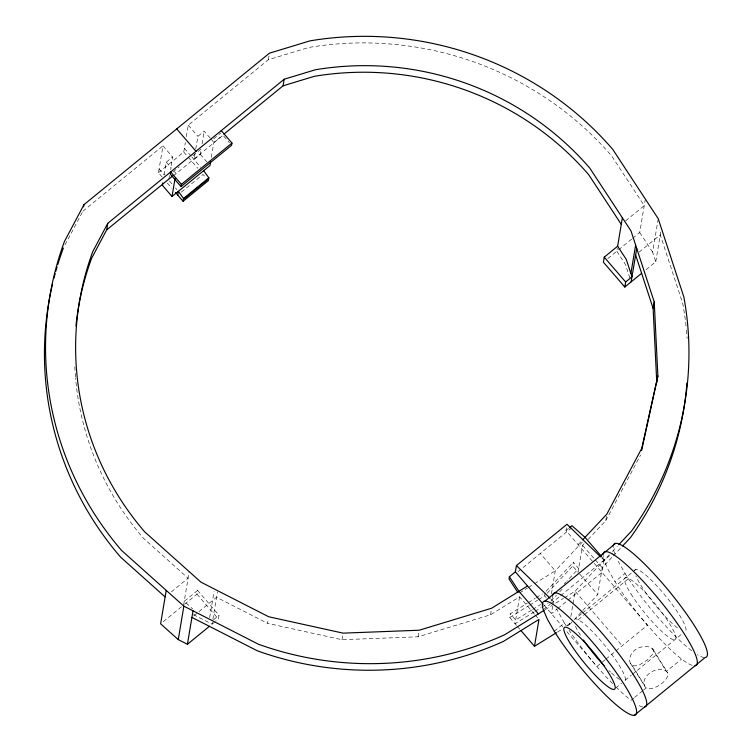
<?xml version="1.0" encoding="UTF-8"?>
<svg xmlns="http://www.w3.org/2000/svg" width="753" height="753" viewBox="0 0 753 753"><rect width="100%" height="100%" fill="white"/><g stroke="black" fill="none" stroke-linecap="round" stroke-linejoin="round"><path stroke-width="0.56" stroke-dasharray="3.77 2.82" d="M162.168 177.002L158.469 172.701L162.968 145.818L172.597 156.991L170.47 169.726M164.145 174.894L166.272 162.159L172.597 156.991M168.917 178.988L169.5 175.515M158.469 172.701L183.76 152.05L185.351 142.524M186.32 136.735L188.259 125.158L268.341 59.751L308.918 47.43A321.936 313.436 9.5 0 1 611.7 156.012L644.239 205.625L624.811 221.486M194.989 153.697L194.02 159.485L200.336 154.327L201.117 149.696M195.761 149.075L197.888 136.34L204.214 131.173L210.143 138.053M202.086 143.908L204.214 131.173M211.329 157.396L213.852 142.355L222.05 135.653M268.341 59.751L269.442 53.181M183.591 605.083L189.182 571.621M184.476 604.348L196.975 594.145L197.597 590.418L219.001 615.257L218.379 618.994L215.669 621.206M209.682 617.648L214.087 591.359M193.719 614.137L195.404 615.653L212.054 624.152L212.365 622.289M212.873 619.267L217.476 591.792M534.498 614.194L519.542 596.837L490.532 614.796L418.028 636.803L341.984 639.711L267.588 623.333L268.322 618.947M341.984 639.711L342.897 634.242M418.028 636.803L418.941 631.325M490.532 614.796L491.267 610.419M516.539 625.461L509.687 617.516L510.318 613.78L527.316 603.257M519.542 596.837L515.043 623.729L534.046 611.963M538.696 599.557L544.692 595.849L545.163 593.044M551.441 593.74L555.272 570.84L582.257 542.122M552.711 605.939L551.412 613.686L556.834 609.262M552.89 604.828L553.446 601.515A72.956 12.669 50.8 0 1 552.551 595.397M615.869 650.987L647.486 625.159L565.955 530.554L566.482 527.411M607.859 258.552L616.782 251.257L617.291 248.236M547.092 593.289L572.694 566.049L573.325 562.322L578.671 568.524L566.67 581.297M584.149 543.675L582.549 545.379L578.05 572.261L572.694 566.049M567.498 625.865L569.494 624.623L570.077 621.169M570.849 616.547L575.094 591.171L609.243 554.81M632.68 238.277L639.739 232.508L645.161 200.147M588.149 539.421L605.751 520.69L606.485 516.304M646.093 269.649L655.769 261.743L652.625 252.151L658.037 219.848M582.831 610.429L597.731 594.569L602.231 567.677L612.434 556.825M655.769 261.743L661.181 229.383M64.993 244.923L82.341 212.252M605.751 520.69L640.615 455M578.125 544.683L581.194 541.416M546.123 591.265L573.325 562.322M564.27 583.848L565.87 582.144M550.848 601.205L556.448 595.246M559.648 591.839L562.049 589.288M612.434 551.412L617.215 546.32M613.215 555.987L621.056 547.638M569.494 624.623L573.419 620.453M574.2 619.615L582.05 611.267M82.886 211.226L162.968 145.818M173.021 171.957L179.346 166.79M192.89 155.73L202.83 147.607M213.673 138.759L220.893 132.857M173.359 175.92L223.039 135.342M181.351 192.109L203.028 174.404L206.087 177.953M171.308 591.896L188.09 578.191L143.559 538.376A291.835 284.126 9.5 0 1 75.573 378.222M197.597 590.418L184.212 601.346L192.655 608.895M163.279 621.667L181.821 606.523M618.552 249.817L631.795 239.002M193.681 615.954L198.077 612.358M198.961 611.643L216.553 597.27L267.588 623.333M639.146 252.104L660.268 234.861L682.726 303.468A321.936 313.436 9.5 0 1 686.35 328.976M213.588 619.681L219.001 615.257M212.054 624.152L214.765 621.94M565.955 530.554L568.515 528.455M517.951 571.696L571.574 527.9M543.327 609.779L550.076 604.264M550.923 603.577L559.771 596.348M560.674 595.614L612.462 553.314M557.738 608.528L601.995 572.374L604.028 560.194A72.956 12.669 50.8 0 1 603.144 554.086M554.293 631.287L564.402 623.023L556.589 608.838M692.148 665.341A72.956 12.669 50.8 0 1 614.994 581.702L625.103 573.447L618.194 561.352M566.793 625.818L571.009 622.373M581.551 613.77L575.226 618.938A39.796 6.909 50.8 0 1 607.756 649.105A39.796 6.909 50.8 0 1 624.077 681.164L631.306 675.253M582.455 613.036L635.927 569.353M578.153 619.747L583.575 615.323M584.479 614.589L628.736 578.436M605.035 659.835L596.903 666.48L565.814 630.402M605.939 659.101L614.966 651.721M615.653 688.044L621.554 683.225M632.209 674.519L682.256 633.65M633.697 698.125L631.014 700.309A72.956 12.669 50.8 0 1 616.801 687.771M634.581 697.391L642.62 690.83M643.514 690.096L646.187 687.913A13.441 6.382 -33.8 0 0 653.152 688.12A13.196 6.269 -33.8 0 0 667.469 676.429A13.441 6.382 -33.8 0 0 666.424 671.384L652.164 648.54A13.441 9.168 -29.8 0 0 644.144 646.639C637.433 646.94 630.91 651.401 629.837 658.32A13.441 9.168 -29.8 0 0 631.936 665.068L646.187 687.913A13.441 9.168 -29.8 0 1 644.088 681.164A13.196 8.998 -29.8 0 1 658.395 669.483A13.441 9.168 -29.8 0 1 666.424 671.384L681.597 658.988M519.57 592.94L527.505 588.027M528.493 587.415L533.453 584.347M534.442 583.735L555.272 570.84L540.287 553.455M528.314 602.635L535.317 598.306M536.315 597.684L542.32 593.966M509.687 617.516L528.691 605.751M529.688 605.13L537.689 600.179M531.665 610.09L515.664 619.992L510.318 613.78M532.672 609.469L540.673 604.518M535.044 611.342L541.049 607.624M542.047 607.012L548.043 603.294M545.078 609.742L551.836 605.563M555.714 603.162L563.47 598.362M564.439 597.769L575.094 591.171L622.194 645.82M557.493 632.049L561.493 629.574M601.506 557.747L604.028 560.194L608.076 569.616L614.994 581.702M550.923 599.059L553.446 601.515L554.349 603.605M582.549 545.379L594.663 559.102M595.416 559.959L602.231 567.677M579.565 573.974L597.731 594.569M602.221 557.305L604.461 559.903M223.754 136.171L229.458 142.788M210.887 138.91L213.852 142.355M188.259 125.158L197.888 136.34M200.336 154.327L207.009 162.064M184.381 148.313L191.055 156.05M191.789 156.906L200.684 167.232M183.76 152.05L187.459 156.342M188.203 157.208L197.841 168.38M544.692 595.849L546.226 597.618M166.272 162.159L171.468 168.183M174.423 171.618L175.91 173.341M543.995 605.083L562.783 626.882M159.09 168.973L164.276 174.988M169.463 181.002L172.428 184.447M175.393 187.883L176.88 189.605M167.354 183.017L171.806 188.184M535.242 615.06L538.235 618.533M517.283 626.327L520.276 629.8M196.975 594.145L218.379 618.994M639.739 232.508L652.625 252.151M616.782 251.257L625.423 264.425L630.035 278.525M653.284 649.783L667.544 672.627M630.43 663.205L644.681 686.049M615.05 554.029L614.147 551.93A72.956 12.669 50.8 0 1 613.177 546.584M75.469 377.065A291.835 284.126 9.5 0 1 74.801 366.551M686.463 330.153A321.936 313.436 9.5 0 1 687.141 338.379M642.638 706.954A72.956 12.669 50.8 0 1 636.662 704.243M612.603 683.592A72.956 12.669 50.8 0 1 569.117 630.28M566.087 625.677A72.956 12.669 50.8 0 1 564.402 623.023M619.559 679.432A39.796 6.909 50.8 0 1 611.201 672.711M610.448 672.005A39.796 6.909 50.8 0 1 608.895 670.518M580.431 635.306A39.796 6.909 50.8 0 1 575.132 625.423M677.465 627.88A39.796 6.909 50.8 0 1 635.833 575.847M634.666 570.661A39.796 6.909 50.8 0 1 665.191 595.472A39.796 6.909 50.8 0 1 684.778 631.579M704.3 657.52A72.956 12.669 50.8 0 1 697.363 654.658M691.715 650.733A72.956 12.669 50.8 0 1 625.103 573.447M652.164 648.54A13.441 6.382 -33.8 0 1 653.209 653.585L647.354 659.939L638.902 665.275A13.441 6.382 -33.8 0 1 631.936 665.068M631.014 593.995A39.796 6.909 50.8 0 0 674.669 639.843A39.796 6.909 50.8 0 0 645.039 592.357A39.796 6.909 50.8 0 0 631.014 593.995"/><path stroke-width="1.13" d="M83.611 206.849L83.978 204.656L269.442 53.181L310.02 40.86A321.936 313.436 9.5 0 1 612.801 149.442L658.226 218.69L683.828 296.898A321.936 313.436 9.5 0 1 631.569 531.044L618.815 544.626M75.949 325.955A291.835 284.126 9.5 0 1 91.678 258.147L106.681 229.881L107.773 223.312L284.182 79.234L315.375 69.765A291.835 284.126 9.5 0 1 589.844 168.192L631.023 230.973L654.225 301.859L657.877 376.029L641.622 450.473M162.789 182.998L162.403 185.313L172.032 196.486L209.974 165.5L210.558 162.027M172.032 196.486L175.138 177.972M177.736 195.055L178.357 191.328L183.553 198.472L183.083 201.267L175.515 192.476M181.388 184.353L170.686 171.929L170.31 174.169L181.012 186.593L181.388 184.353L231.971 143.032L221.269 130.617M203.649 170.667L208.845 177.812L208.374 180.616L183.083 201.267M231.971 143.032L231.604 145.273L181.012 186.593M166.225 590.38L160.624 623.832L178.263 639.598L187.422 644.276L209.419 626.308M178.263 639.598L183.864 606.146L121.694 550.556A321.936 313.436 9.5 0 1 64.466 241.421L83.978 204.656M187.422 644.276L193.013 610.824M223.867 134.166L283.081 85.804L284.182 79.234M600.668 556.928L567 524.257L516.417 565.578L515.363 571.866L509.395 576.751L509.019 578.991L517.942 592.583M521.02 630.666L534.479 646.281L538.979 619.399L503.362 641.434A321.936 313.436 9.5 0 1 257.422 650.846L191.921 617.394M622.383 217.805L617.629 246.222L604.245 257.149L603.398 262.195L624.811 287.034L641.688 273.245M624.811 287.034L625.649 281.989L631.974 276.831L626.27 259.39L617.629 246.222M630.882 273.49L635.636 245.073M631.127 281.867L636.727 248.415M656.776 382.599L653.124 308.429L654.225 301.859M657.877 376.029L641.716 448.43L606.852 514.12L582.718 539.788M107.773 223.312L92.779 251.568A291.835 284.126 9.5 0 0 144.661 531.806L201.004 582.191L268.689 616.754L343.086 633.141L419.129 630.233L491.634 608.226L527.542 585.994M622.627 545.963L630.468 537.614A321.936 313.436 9.5 0 0 686.943 382.976M106.681 229.881L173.181 175.571M183.553 198.472L208.845 177.812M183.403 199.404L208.694 178.743M569.372 527.759L571.941 525.66L585.015 537.35L601.468 556.439M544.758 601.27L615.568 543.431M634.318 715.35L705.137 657.51A72.956 12.669 50.8 0 0 669.229 591.312A72.956 12.669 50.8 0 0 613.253 545.821M544.127 610.325L504.463 634.864A321.936 313.436 9.5 0 1 258.524 644.276L183.864 606.146M534.479 646.281L556.495 632.671M283.081 85.804L314.274 76.335A291.835 284.126 9.5 0 1 588.742 174.762L621.281 224.375M165.123 596.95L120.593 557.126A321.936 313.436 9.5 0 1 52.559 283.881M516.417 565.578L550.085 598.249M604.245 257.149L625.649 281.989M176.71 128.914L195.978 151.268M515.363 571.866L543.252 604.217M538.395 613.874L518.949 591.312L509.395 576.751M635.626 254.985L653.124 308.429M53.962 278.158A321.936 313.436 9.5 0 1 55.167 273.603M55.797 271.334A321.936 313.436 9.5 0 1 57.096 266.826M57.774 264.576A321.936 313.436 9.5 0 1 63.374 247.991M552.551 595.397A72.956 12.669 50.8 0 1 608.528 640.888A72.956 12.669 50.8 0 1 644.436 707.086M603.144 554.086A72.956 12.669 50.8 0 1 659.11 599.576A72.956 12.669 50.8 0 1 695.019 665.774M604.122 665.652A39.796 6.909 50.8 0 1 583.471 639.975M554.293 631.287L547.375 619.201L543.327 609.779A72.956 12.669 50.8 0 1 596.385 646.705A72.956 12.669 50.8 0 1 631.061 714.785A72.956 12.669 50.8 0 1 554.293 631.287M570.313 643.57A39.796 6.909 50.8 0 0 613.968 689.419A39.796 6.909 50.8 0 0 584.337 641.942A39.796 6.909 50.8 0 0 570.313 643.57"/></g></svg>
